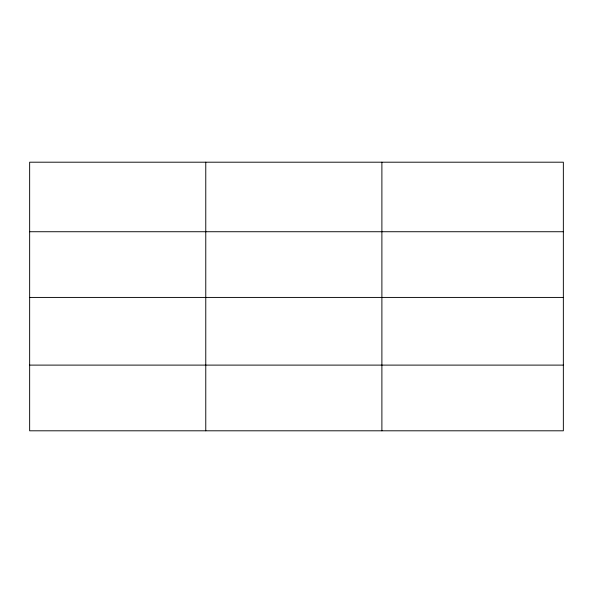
<?xml version="1.0" encoding="UTF-8"?>
<svg xmlns="http://www.w3.org/2000/svg" width="593" height="593" viewBox="0 0 593 593"><rect width="100%" height="100%" fill="white"/><g stroke="black" fill="none" stroke-linecap="round" stroke-linejoin="round"><path stroke-width="0.89" d="M563.35 297.427L563.35 162.2L29.65 162.2L29.65 430.8L563.35 430.8L563.35 297.427L29.65 297.427M29.65 231.73L563.35 231.73M29.65 365.11L563.35 365.11M381.892 162.2L381.892 430.8M205.771 162.2L205.771 430.8"/></g></svg>
